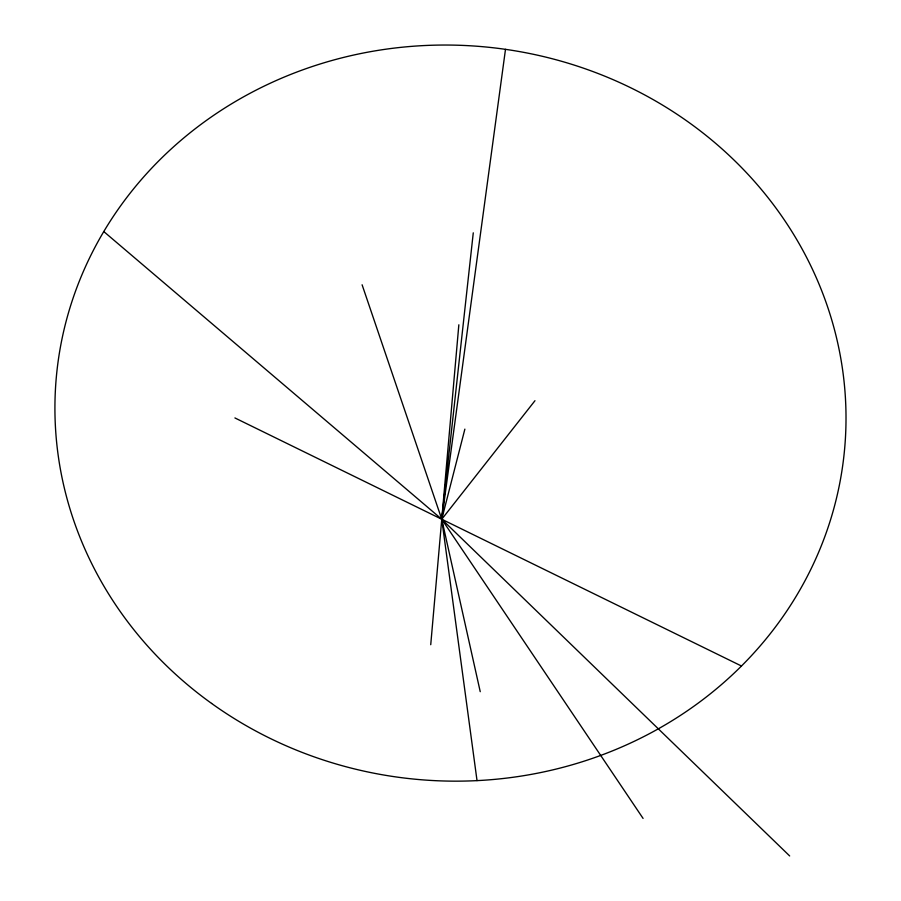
<?xml version="1.0" encoding="UTF-8"?>
<svg xmlns="http://www.w3.org/2000/svg" width="901" height="901" viewBox="0 0 901 901"><rect width="100%" height="100%" fill="white"/><g stroke="black" fill="none" stroke-linecap="round" stroke-linejoin="round"><path stroke-width="1.35" d="M430.734 644.711L458.846 324.788M473.273 232.83L441.76 519.235L477.023 780.604M505.495 49.33L441.76 519.235L480.233 691.675M464.871 429.124L441.76 519.235L643.077 818.412M534.969 400.708L441.76 519.235L789.67 855.95M234.913 417.94L741.444 665.997M103.784 231.557L441.76 519.235L362.101 284.784M211.589 703.433A395.776 367.811 5.3 0 0 842.942 463.79A395.776 367.811 5.3 0 0 296.868 72.024A395.776 367.811 5.3 0 0 211.589 703.433"/></g></svg>
